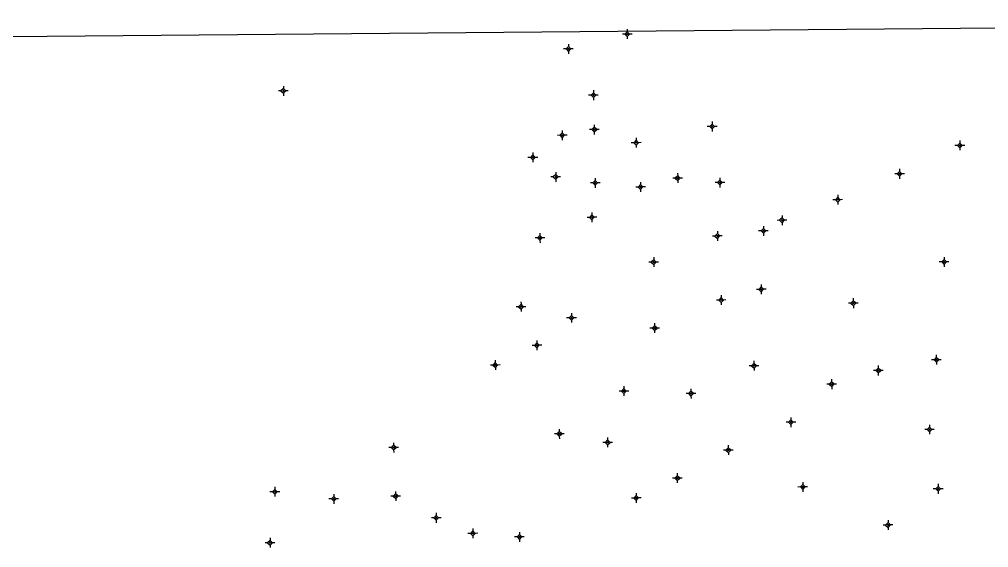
# Model space of a CAD drawing. Extents: x 551060 to 551564, y 1838957 to 1839506.
# Drawn here: x 551310.8 to 551435.6, y 1839431.3 to 1839499.3 of the extents above; entities that cross this region are included whole.
import ezdxf

# ---------------------------------------------------------------- set-up
doc = ezdxf.new("R2010")
doc.units = 0
doc.layers.add('Level 11', color=7, linetype='Continuous')
doc.layers.add('Level 63', color=7, linetype='Continuous')

msp = doc.modelspace()

# ---------------------------------------------------------------- linework, layer by layer
at = {"layer": 'Level 11'}
for p, q in [((551389.08, 1839498.01), (551389.09, 1839497.7)), ((551389.08, 1839498.01), (551389.09, 1839497.7)), ((551388.78, 1839497.39), (551388.47, 1839497.38)), ((551388.78, 1839497.39), (551388.47, 1839497.38)), ((551389.09, 1839497.7), (551388.78, 1839497.39)), ((551389.09, 1839497.7), (551388.78, 1839497.39)), ((551388.78, 1839497.39), (551389.09, 1839497.08)), ((551388.78, 1839497.39), (551389.09, 1839497.08)), ((551389.4, 1839497.39), (551389.09, 1839497.7)), ((551389.4, 1839497.39), (551389.09, 1839497.7)), ((551389.09, 1839497.08), (551389.4, 1839497.39)), ((551389.09, 1839497.08), (551389.4, 1839497.39)), ((551389.09, 1839497.08), (551389.09, 1839496.77)), ((551389.09, 1839497.08), (551389.09, 1839496.77)), ((551389.71, 1839497.39), (551389.4, 1839497.39)), ((551389.71, 1839497.39), (551389.4, 1839497.39)), ((551381.21, 1839495.47), (551380.89, 1839495.47)), ((551381.21, 1839495.47), (551380.89, 1839495.47)), ((551381.51, 1839495.78), (551381.21, 1839495.47)), ((551381.51, 1839495.78), (551381.21, 1839495.47)), ((551381.21, 1839495.47), (551381.52, 1839495.16)), ((551381.21, 1839495.47), (551381.52, 1839495.16)), ((551381.51, 1839496.1), (551381.51, 1839495.78)), ((551381.51, 1839496.1), (551381.51, 1839495.78)), ((551381.83, 1839495.47), (551381.51, 1839495.78)), ((551381.83, 1839495.47), (551381.51, 1839495.78)), ((551381.52, 1839495.16), (551381.83, 1839495.47)), ((551381.52, 1839495.16), (551381.83, 1839495.47)), ((551382.15, 1839495.48), (551381.83, 1839495.47)), ((551382.15, 1839495.48), (551381.83, 1839495.47)), ((551381.52, 1839495.16), (551381.52, 1839494.84)), ((551381.52, 1839495.16), (551381.52, 1839494.84)), ((551344.82, 1839490.7), (551344.82, 1839490.39)), ((551344.82, 1839490.7), (551344.82, 1839490.39)), ((551344.51, 1839490.08), (551344.2, 1839490.08)), ((551344.51, 1839490.08), (551344.2, 1839490.08)), ((551344.82, 1839490.39), (551344.51, 1839490.08)), ((551344.82, 1839490.39), (551344.51, 1839490.08)), ((551344.51, 1839490.08), (551344.83, 1839489.77)), ((551344.51, 1839490.08), (551344.83, 1839489.77)), ((551345.13, 1839490.09), (551344.82, 1839490.39)), ((551345.13, 1839490.09), (551344.82, 1839490.39)), ((551344.83, 1839489.77), (551345.13, 1839490.09)), ((551344.83, 1839489.77), (551345.13, 1839490.09)), ((551344.83, 1839489.77), (551344.83, 1839489.46)), ((551344.83, 1839489.77), (551344.83, 1839489.46)), ((551345.44, 1839490.09), (551345.13, 1839490.09)), ((551345.44, 1839490.09), (551345.13, 1839490.09)), ((551384.43, 1839489.52), (551384.12, 1839489.52)), ((551384.43, 1839489.52), (551384.12, 1839489.52)), ((551384.74, 1839489.83), (551384.43, 1839489.52)), ((551384.74, 1839489.83), (551384.43, 1839489.52)), ((551384.43, 1839489.52), (551384.74, 1839489.21)), ((551384.43, 1839489.52), (551384.74, 1839489.21)), ((551384.73, 1839490.15), (551384.74, 1839489.83)), ((551384.73, 1839490.15), (551384.74, 1839489.83)), ((551385.05, 1839489.52), (551384.74, 1839489.83)), ((551385.05, 1839489.52), (551384.74, 1839489.83)), ((551384.74, 1839489.21), (551385.05, 1839489.52)), ((551384.74, 1839489.21), (551385.05, 1839489.52)), ((551385.36, 1839489.53), (551385.05, 1839489.52)), ((551385.36, 1839489.53), (551385.05, 1839489.52)), ((551384.74, 1839489.21), (551384.74, 1839488.89)), ((551384.74, 1839489.21), (551384.74, 1839488.89)), ((551384.84, 1839485.73), (551384.84, 1839485.41)), ((551384.84, 1839485.73), (551384.84, 1839485.41)), ((551399.71, 1839485.49), (551399.39, 1839485.49)), ((551399.71, 1839485.49), (551399.39, 1839485.49)), ((551400.02, 1839485.81), (551399.71, 1839485.49)), ((551400.02, 1839485.81), (551399.71, 1839485.49)), ((551399.71, 1839485.49), (551400.02, 1839485.19)), ((551399.71, 1839485.49), (551400.02, 1839485.19)), ((551400.01, 1839486.13), (551400.02, 1839485.81)), ((551400.01, 1839486.13), (551400.02, 1839485.81)), ((551400.33, 1839485.5), (551400.02, 1839485.81)), ((551400.33, 1839485.5), (551400.02, 1839485.81)), ((551400.02, 1839485.19), (551400.33, 1839485.5)), ((551400.02, 1839485.19), (551400.33, 1839485.5)), ((551400.65, 1839485.5), (551400.33, 1839485.5)), ((551400.65, 1839485.5), (551400.33, 1839485.5)), ((551380.41, 1839484.36), (551380.1, 1839484.35)), ((551380.41, 1839484.36), (551380.1, 1839484.35)), ((551380.72, 1839484.67), (551380.41, 1839484.36)), ((551380.72, 1839484.67), (551380.41, 1839484.36)), ((551380.41, 1839484.36), (551380.73, 1839484.05)), ((551380.41, 1839484.36), (551380.73, 1839484.05)), ((551380.72, 1839484.98), (551380.72, 1839484.67)), ((551380.72, 1839484.98), (551380.72, 1839484.67)), ((551381.03, 1839484.36), (551380.72, 1839484.67)), ((551381.03, 1839484.36), (551380.72, 1839484.67)), ((551380.73, 1839484.05), (551381.03, 1839484.36)), ((551380.73, 1839484.05), (551381.03, 1839484.36)), ((551381.34, 1839484.36), (551381.03, 1839484.36)), ((551381.34, 1839484.36), (551381.03, 1839484.36)), ((551384.54, 1839485.1), (551384.22, 1839485.1)), ((551384.54, 1839485.1), (551384.22, 1839485.1)), ((551384.84, 1839485.41), (551384.54, 1839485.1)), ((551384.84, 1839485.41), (551384.54, 1839485.1)), ((551384.54, 1839485.1), (551384.85, 1839484.79)), ((551384.54, 1839485.1), (551384.85, 1839484.79)), ((551385.16, 1839485.11), (551384.84, 1839485.41)), ((551385.16, 1839485.11), (551384.84, 1839485.41)), ((551384.85, 1839484.79), (551385.16, 1839485.11)), ((551384.85, 1839484.79), (551385.16, 1839485.11)), ((551384.85, 1839484.79), (551384.85, 1839484.47)), ((551384.85, 1839484.79), (551384.85, 1839484.47)), ((551385.48, 1839485.11), (551385.16, 1839485.11)), ((551385.48, 1839485.11), (551385.16, 1839485.11)), ((551400.02, 1839485.19), (551400.02, 1839484.87)), ((551400.02, 1839485.19), (551400.02, 1839484.87)), ((551380.73, 1839484.05), (551380.73, 1839483.74)), ((551380.73, 1839484.05), (551380.73, 1839483.74)), ((551389.93, 1839483.41), (551389.61, 1839483.41)), ((551389.93, 1839483.41), (551389.61, 1839483.41)), ((551390.24, 1839483.72), (551389.93, 1839483.41)), ((551390.24, 1839483.72), (551389.93, 1839483.41)), ((551389.93, 1839483.41), (551390.24, 1839483.1)), ((551389.93, 1839483.41), (551390.24, 1839483.1)), ((551390.23, 1839484.04), (551390.24, 1839483.72)), ((551390.23, 1839484.04), (551390.24, 1839483.72)), ((551390.55, 1839483.41), (551390.24, 1839483.72)), ((551390.55, 1839483.41), (551390.24, 1839483.72)), ((551390.24, 1839483.1), (551390.55, 1839483.41)), ((551390.24, 1839483.1), (551390.55, 1839483.41)), ((551390.24, 1839483.1), (551390.25, 1839482.78)), ((551390.24, 1839483.1), (551390.25, 1839482.78)), ((551390.87, 1839483.42), (551390.55, 1839483.41)), ((551390.87, 1839483.42), (551390.55, 1839483.41)), ((551431.6, 1839483.05), (551431.28, 1839483.05)), ((551431.6, 1839483.05), (551431.28, 1839483.05)), ((551431.91, 1839483.37), (551431.6, 1839483.05)), ((551431.91, 1839483.37), (551431.6, 1839483.05)), ((551431.6, 1839483.05), (551431.92, 1839482.75)), ((551431.6, 1839483.05), (551431.92, 1839482.75)), ((551431.91, 1839483.69), (551431.91, 1839483.37)), ((551431.91, 1839483.69), (551431.91, 1839483.37)), ((551432.22, 1839483.06), (551431.91, 1839483.37)), ((551432.22, 1839483.06), (551431.91, 1839483.37)), ((551431.92, 1839482.75), (551432.22, 1839483.06)), ((551431.92, 1839482.75), (551432.22, 1839483.06)), ((551432.54, 1839483.06), (551432.22, 1839483.06)), ((551432.54, 1839483.06), (551432.22, 1839483.06)), ((551376.94, 1839481.83), (551376.63, 1839481.51)), ((551376.94, 1839481.83), (551376.63, 1839481.51)), ((551376.93, 1839482.15), (551376.94, 1839481.83)), ((551376.93, 1839482.15), (551376.94, 1839481.83)), ((551377.25, 1839481.52), (551376.94, 1839481.83)), ((551377.25, 1839481.52), (551376.94, 1839481.83)), ((551431.92, 1839482.75), (551431.92, 1839482.43)), ((551431.92, 1839482.75), (551431.92, 1839482.43)), ((551376.63, 1839481.51), (551376.31, 1839481.51)), ((551376.63, 1839481.51), (551376.31, 1839481.51)), ((551376.63, 1839481.51), (551376.94, 1839481.21)), ((551376.63, 1839481.51), (551376.94, 1839481.21)), ((551376.94, 1839481.21), (551377.25, 1839481.52)), ((551376.94, 1839481.21), (551377.25, 1839481.52)), ((551376.94, 1839481.21), (551376.95, 1839480.89)), ((551376.94, 1839481.21), (551376.95, 1839480.89)), ((551377.57, 1839481.52), (551377.25, 1839481.52)), ((551377.57, 1839481.52), (551377.25, 1839481.52)), ((551379.88, 1839479.32), (551379.57, 1839479.01)), ((551379.88, 1839479.32), (551379.57, 1839479.01)), ((551379.88, 1839479.63), (551379.88, 1839479.32)), ((551379.88, 1839479.63), (551379.88, 1839479.32)), ((551380.19, 1839479.01), (551379.88, 1839479.32)), ((551380.19, 1839479.01), (551379.88, 1839479.32)), ((551395.58, 1839479.47), (551395.59, 1839479.16)), ((551395.58, 1839479.47), (551395.59, 1839479.16)), ((551423.84, 1839479.41), (551423.52, 1839479.4)), ((551423.84, 1839479.41), (551423.52, 1839479.4)), ((551424.14, 1839479.72), (551423.84, 1839479.41)), ((551424.14, 1839479.72), (551423.84, 1839479.41)), ((551423.84, 1839479.41), (551424.15, 1839479.1)), ((551423.84, 1839479.41), (551424.15, 1839479.1)), ((551424.14, 1839480.04), (551424.14, 1839479.72)), ((551424.14, 1839480.04), (551424.14, 1839479.72)), ((551424.46, 1839479.41), (551424.14, 1839479.72)), ((551424.46, 1839479.41), (551424.14, 1839479.72)), ((551424.15, 1839479.1), (551424.46, 1839479.41)), ((551424.15, 1839479.1), (551424.46, 1839479.41)), ((551424.78, 1839479.41), (551424.46, 1839479.41)), ((551424.78, 1839479.41), (551424.46, 1839479.41)), ((551379.57, 1839479.01), (551379.25, 1839479.01)), ((551379.57, 1839479.01), (551379.25, 1839479.01)), ((551379.57, 1839479.01), (551379.88, 1839478.7)), ((551379.57, 1839479.01), (551379.88, 1839478.7)), ((551379.88, 1839478.7), (551380.19, 1839479.01)), ((551379.88, 1839478.7), (551380.19, 1839479.01)), ((551379.88, 1839478.7), (551379.89, 1839478.39)), ((551379.88, 1839478.7), (551379.89, 1839478.39)), ((551380.51, 1839479.02), (551380.19, 1839479.01)), ((551380.51, 1839479.02), (551380.19, 1839479.01)), ((551384.66, 1839478.23), (551384.34, 1839478.23)), ((551384.66, 1839478.23), (551384.34, 1839478.23)), ((551384.96, 1839478.55), (551384.66, 1839478.23)), ((551384.96, 1839478.55), (551384.66, 1839478.23)), ((551384.66, 1839478.23), (551384.97, 1839477.93)), ((551384.66, 1839478.23), (551384.97, 1839477.93)), ((551384.96, 1839478.86), (551384.96, 1839478.55)), ((551384.96, 1839478.86), (551384.96, 1839478.55)), ((551385.28, 1839478.24), (551384.96, 1839478.55)), ((551385.28, 1839478.24), (551384.96, 1839478.55)), ((551384.97, 1839477.93), (551385.28, 1839478.24)), ((551384.97, 1839477.93), (551385.28, 1839478.24)), ((551385.6, 1839478.24), (551385.28, 1839478.24)), ((551385.6, 1839478.24), (551385.28, 1839478.24)), ((551390.8, 1839478.02), (551390.49, 1839477.7)), ((551390.8, 1839478.02), (551390.49, 1839477.7)), ((551390.79, 1839478.33), (551390.8, 1839478.02)), ((551390.79, 1839478.33), (551390.8, 1839478.02)), ((551391.11, 1839477.71), (551390.8, 1839478.02)), ((551391.11, 1839477.71), (551390.8, 1839478.02)), ((551395.28, 1839478.85), (551394.97, 1839478.84)), ((551395.28, 1839478.85), (551394.97, 1839478.84)), ((551395.59, 1839479.16), (551395.28, 1839478.85)), ((551395.59, 1839479.16), (551395.28, 1839478.85)), ((551395.28, 1839478.85), (551395.59, 1839478.54)), ((551395.28, 1839478.85), (551395.59, 1839478.54)), ((551395.9, 1839478.85), (551395.59, 1839479.16)), ((551395.9, 1839478.85), (551395.59, 1839479.16)), ((551395.59, 1839478.54), (551395.9, 1839478.85)), ((551395.59, 1839478.54), (551395.9, 1839478.85)), ((551395.59, 1839478.54), (551395.59, 1839478.23)), ((551395.59, 1839478.54), (551395.59, 1839478.23)), ((551396.21, 1839478.85), (551395.9, 1839478.85)), ((551396.21, 1839478.85), (551395.9, 1839478.85)), ((551400.71, 1839478.27), (551400.39, 1839478.27)), ((551400.71, 1839478.27), (551400.39, 1839478.27)), ((551401.02, 1839478.59), (551400.71, 1839478.27)), ((551401.02, 1839478.59), (551400.71, 1839478.27)), ((551400.71, 1839478.27), (551401.02, 1839477.97)), ((551400.71, 1839478.27), (551401.02, 1839477.97)), ((551401.02, 1839478.9), (551401.02, 1839478.59)), ((551401.02, 1839478.9), (551401.02, 1839478.59)), ((551401.33, 1839478.28), (551401.02, 1839478.59)), ((551401.33, 1839478.28), (551401.02, 1839478.59)), ((551401.02, 1839477.97), (551401.33, 1839478.28)), ((551401.02, 1839477.97), (551401.33, 1839478.28)), ((551401.65, 1839478.28), (551401.33, 1839478.28)), ((551401.65, 1839478.28), (551401.33, 1839478.28)), ((551424.15, 1839479.1), (551424.15, 1839478.78)), ((551424.15, 1839479.1), (551424.15, 1839478.78)), ((551384.97, 1839477.93), (551384.97, 1839477.62)), ((551384.97, 1839477.93), (551384.97, 1839477.62)), ((551390.49, 1839477.7), (551390.18, 1839477.7)), ((551390.49, 1839477.7), (551390.18, 1839477.7)), ((551390.49, 1839477.7), (551390.8, 1839477.4)), ((551390.49, 1839477.7), (551390.8, 1839477.4)), ((551390.8, 1839477.4), (551391.11, 1839477.71)), ((551390.8, 1839477.4), (551391.11, 1839477.71)), ((551390.8, 1839477.4), (551390.81, 1839477.09)), ((551390.8, 1839477.4), (551390.81, 1839477.09)), ((551391.42, 1839477.71), (551391.11, 1839477.71)), ((551391.42, 1839477.71), (551391.11, 1839477.71)), ((551401.02, 1839477.97), (551401.03, 1839477.66)), ((551401.02, 1839477.97), (551401.03, 1839477.66)), ((551415.88, 1839476.07), (551415.57, 1839476.06)), ((551415.88, 1839476.07), (551415.57, 1839476.06)), ((551416.19, 1839476.38), (551415.88, 1839476.07)), ((551416.19, 1839476.38), (551415.88, 1839476.07)), ((551415.88, 1839476.07), (551416.19, 1839475.76)), ((551415.88, 1839476.07), (551416.19, 1839475.76)), ((551416.18, 1839476.69), (551416.19, 1839476.38)), ((551416.18, 1839476.69), (551416.19, 1839476.38)), ((551416.5, 1839476.07), (551416.19, 1839476.38)), ((551416.5, 1839476.07), (551416.19, 1839476.38)), ((551416.19, 1839475.76), (551416.5, 1839476.07)), ((551416.19, 1839475.76), (551416.5, 1839476.07)), ((551416.19, 1839475.76), (551416.19, 1839475.45)), ((551416.19, 1839475.76), (551416.19, 1839475.45)), ((551416.81, 1839476.08), (551416.5, 1839476.07)), ((551416.81, 1839476.08), (551416.5, 1839476.07)), ((551384.53, 1839474.43), (551384.53, 1839474.11)), ((551384.53, 1839474.43), (551384.53, 1839474.11)), ((551384.23, 1839473.8), (551383.92, 1839473.8)), ((551384.23, 1839473.8), (551383.92, 1839473.8)), ((551384.53, 1839474.11), (551384.23, 1839473.8)), ((551384.53, 1839474.11), (551384.23, 1839473.8)), ((551384.23, 1839473.8), (551384.54, 1839473.49)), ((551384.23, 1839473.8), (551384.54, 1839473.49)), ((551384.85, 1839473.81), (551384.53, 1839474.11)), ((551384.85, 1839473.81), (551384.53, 1839474.11)), ((551384.54, 1839473.49), (551384.85, 1839473.81)), ((551384.54, 1839473.49), (551384.85, 1839473.81)), ((551384.54, 1839473.49), (551384.54, 1839473.17)), ((551384.54, 1839473.49), (551384.54, 1839473.17)), ((551385.16, 1839473.81), (551384.85, 1839473.81)), ((551385.16, 1839473.81), (551384.85, 1839473.81)), ((551408.71, 1839473.42), (551408.39, 1839473.41)), ((551408.71, 1839473.42), (551408.39, 1839473.41)), ((551409.02, 1839473.73), (551408.71, 1839473.42)), ((551409.02, 1839473.73), (551408.71, 1839473.42)), ((551408.71, 1839473.42), (551409.03, 1839473.11)), ((551408.71, 1839473.42), (551409.03, 1839473.11)), ((551409.02, 1839474.05), (551409.02, 1839473.73)), ((551409.02, 1839474.05), (551409.02, 1839473.73)), ((551409.33, 1839473.42), (551409.02, 1839473.73)), ((551409.33, 1839473.42), (551409.02, 1839473.73)), ((551409.03, 1839473.11), (551409.33, 1839473.42)), ((551409.03, 1839473.11), (551409.33, 1839473.42)), ((551409.03, 1839473.11), (551409.03, 1839472.79)), ((551409.03, 1839473.11), (551409.03, 1839472.79)), ((551409.65, 1839473.42), (551409.33, 1839473.42)), ((551409.65, 1839473.42), (551409.33, 1839473.42)), ((551377.84, 1839471.78), (551377.85, 1839471.47)), ((551377.84, 1839471.78), (551377.85, 1839471.47)), ((551400.69, 1839472.04), (551400.69, 1839471.72)), ((551400.69, 1839472.04), (551400.69, 1839471.72)), ((551406.31, 1839472.05), (551405.99, 1839472.05)), ((551406.31, 1839472.05), (551405.99, 1839472.05)), ((551406.61, 1839472.37), (551406.31, 1839472.05)), ((551406.61, 1839472.37), (551406.31, 1839472.05)), ((551406.31, 1839472.05), (551406.62, 1839471.75)), ((551406.31, 1839472.05), (551406.62, 1839471.75)), ((551406.61, 1839472.69), (551406.61, 1839472.37)), ((551406.61, 1839472.69), (551406.61, 1839472.37)), ((551406.93, 1839472.06), (551406.61, 1839472.37)), ((551406.93, 1839472.06), (551406.61, 1839472.37)), ((551406.62, 1839471.75), (551406.93, 1839472.06)), ((551406.62, 1839471.75), (551406.93, 1839472.06)), ((551406.62, 1839471.75), (551406.62, 1839471.43)), ((551406.62, 1839471.75), (551406.62, 1839471.43)), ((551407.25, 1839472.06), (551406.93, 1839472.06)), ((551407.25, 1839472.06), (551406.93, 1839472.06)), ((551377.54, 1839471.15), (551377.22, 1839471.15)), ((551377.54, 1839471.15), (551377.22, 1839471.15)), ((551377.85, 1839471.47), (551377.54, 1839471.15)), ((551377.85, 1839471.47), (551377.54, 1839471.15)), ((551377.54, 1839471.15), (551377.85, 1839470.85)), ((551377.54, 1839471.15), (551377.85, 1839470.85)), ((551378.16, 1839471.16), (551377.85, 1839471.47)), ((551378.16, 1839471.16), (551377.85, 1839471.47)), ((551377.85, 1839470.85), (551378.16, 1839471.16)), ((551377.85, 1839470.85), (551378.16, 1839471.16)), ((551377.85, 1839470.85), (551377.86, 1839470.54)), ((551377.85, 1839470.85), (551377.86, 1839470.54)), ((551378.48, 1839471.16), (551378.16, 1839471.16)), ((551378.48, 1839471.16), (551378.16, 1839471.16)), ((551400.38, 1839471.4), (551400.07, 1839471.4)), ((551400.38, 1839471.4), (551400.07, 1839471.4)), ((551400.69, 1839471.72), (551400.38, 1839471.4)), ((551400.69, 1839471.72), (551400.38, 1839471.4)), ((551400.38, 1839471.4), (551400.7, 1839471.1)), ((551400.38, 1839471.4), (551400.7, 1839471.1)), ((551401, 1839471.41), (551400.69, 1839471.72)), ((551401, 1839471.41), (551400.69, 1839471.72)), ((551400.7, 1839471.1), (551401, 1839471.41)), ((551400.7, 1839471.1), (551401, 1839471.41)), ((551400.7, 1839471.1), (551400.7, 1839470.78)), ((551400.7, 1839471.1), (551400.7, 1839470.78)), ((551401.31, 1839471.41), (551401, 1839471.41)), ((551401.31, 1839471.41), (551401, 1839471.41)), ((551392.19, 1839468.04), (551391.88, 1839468.04)), ((551392.19, 1839468.04), (551391.88, 1839468.04)), ((551392.5, 1839468.35), (551392.19, 1839468.04)), ((551392.5, 1839468.35), (551392.19, 1839468.04)), ((551392.19, 1839468.04), (551392.51, 1839467.74)), ((551392.19, 1839468.04), (551392.51, 1839467.74)), ((551392.5, 1839468.66), (551392.5, 1839468.35)), ((551392.5, 1839468.66), (551392.5, 1839468.35)), ((551392.81, 1839468.05), (551392.5, 1839468.35)), ((551392.81, 1839468.05), (551392.5, 1839468.35)), ((551392.51, 1839467.74), (551392.81, 1839468.05)), ((551392.51, 1839467.74), (551392.81, 1839468.05)), ((551393.12, 1839468.05), (551392.81, 1839468.05)), ((551393.12, 1839468.05), (551392.81, 1839468.05)), ((551429.57, 1839468.06), (551429.25, 1839468.06)), ((551429.57, 1839468.06), (551429.25, 1839468.06)), ((551429.88, 1839468.37), (551429.57, 1839468.06)), ((551429.88, 1839468.37), (551429.57, 1839468.06)), ((551429.57, 1839468.06), (551429.89, 1839467.75)), ((551429.57, 1839468.06), (551429.89, 1839467.75)), ((551429.88, 1839468.69), (551429.88, 1839468.37)), ((551429.88, 1839468.69), (551429.88, 1839468.37)), ((551430.19, 1839468.06), (551429.88, 1839468.37)), ((551430.19, 1839468.06), (551429.88, 1839468.37)), ((551429.89, 1839467.75), (551430.19, 1839468.06)), ((551429.89, 1839467.75), (551430.19, 1839468.06)), ((551430.51, 1839468.07), (551430.19, 1839468.06)), ((551430.51, 1839468.07), (551430.19, 1839468.06)), ((551392.51, 1839467.74), (551392.51, 1839467.43)), ((551392.51, 1839467.74), (551392.51, 1839467.43)), ((551429.89, 1839467.75), (551429.89, 1839467.43)), ((551429.89, 1839467.75), (551429.89, 1839467.43)), ((551406.03, 1839464.53), (551405.71, 1839464.53)), ((551406.03, 1839464.53), (551405.71, 1839464.53)), ((551406.34, 1839464.85), (551406.03, 1839464.53)), ((551406.34, 1839464.85), (551406.03, 1839464.53)), ((551406.03, 1839464.53), (551406.34, 1839464.23)), ((551406.03, 1839464.53), (551406.34, 1839464.23)), ((551406.34, 1839465.17), (551406.34, 1839464.85)), ((551406.34, 1839465.17), (551406.34, 1839464.85)), ((551406.65, 1839464.54), (551406.34, 1839464.85)), ((551406.65, 1839464.54), (551406.34, 1839464.85)), ((551406.34, 1839464.23), (551406.65, 1839464.54)), ((551406.34, 1839464.23), (551406.65, 1839464.54)), ((551406.97, 1839464.54), (551406.65, 1839464.54)), ((551406.97, 1839464.54), (551406.65, 1839464.54)), ((551400.87, 1839463.16), (551400.56, 1839463.16)), ((551400.87, 1839463.16), (551400.56, 1839463.16)), ((551401.18, 1839463.47), (551400.87, 1839463.16)), ((551401.18, 1839463.47), (551400.87, 1839463.16)), ((551400.87, 1839463.16), (551401.19, 1839462.85)), ((551400.87, 1839463.16), (551401.19, 1839462.85)), ((551401.18, 1839463.78), (551401.18, 1839463.47)), ((551401.18, 1839463.78), (551401.18, 1839463.47)), ((551401.49, 1839463.16), (551401.18, 1839463.47)), ((551401.49, 1839463.16), (551401.18, 1839463.47)), ((551401.19, 1839462.85), (551401.49, 1839463.16)), ((551401.19, 1839462.85), (551401.49, 1839463.16)), ((551401.8, 1839463.17), (551401.49, 1839463.16)), ((551401.8, 1839463.17), (551401.49, 1839463.16)), ((551406.34, 1839464.23), (551406.35, 1839463.91)), ((551406.34, 1839464.23), (551406.35, 1839463.91)), ((551418.19, 1839463.07), (551417.88, 1839462.76)), ((551418.19, 1839463.07), (551417.88, 1839462.76)), ((551418.19, 1839463.39), (551418.19, 1839463.07)), ((551418.19, 1839463.39), (551418.19, 1839463.07)), ((551418.5, 1839462.76), (551418.19, 1839463.07)), ((551418.5, 1839462.76), (551418.19, 1839463.07)), ((551375.11, 1839462.29), (551374.8, 1839462.29)), ((551375.11, 1839462.29), (551374.8, 1839462.29)), ((551375.42, 1839462.61), (551375.11, 1839462.29)), ((551375.42, 1839462.61), (551375.11, 1839462.29)), ((551375.11, 1839462.29), (551375.42, 1839461.99)), ((551375.11, 1839462.29), (551375.42, 1839461.99)), ((551375.41, 1839462.92), (551375.42, 1839462.61)), ((551375.41, 1839462.92), (551375.42, 1839462.61)), ((551375.73, 1839462.3), (551375.42, 1839462.61)), ((551375.73, 1839462.3), (551375.42, 1839462.61)), ((551375.42, 1839461.99), (551375.73, 1839462.3)), ((551375.42, 1839461.99), (551375.73, 1839462.3)), ((551375.42, 1839461.99), (551375.42, 1839461.68)), ((551375.42, 1839461.99), (551375.42, 1839461.68)), ((551376.04, 1839462.3), (551375.73, 1839462.3)), ((551376.04, 1839462.3), (551375.73, 1839462.3)), ((551401.19, 1839462.85), (551401.19, 1839462.54)), ((551401.19, 1839462.85), (551401.19, 1839462.54)), ((551417.88, 1839462.76), (551417.56, 1839462.76)), ((551417.88, 1839462.76), (551417.56, 1839462.76)), ((551417.88, 1839462.76), (551418.2, 1839462.45)), ((551417.88, 1839462.76), (551418.2, 1839462.45)), ((551418.2, 1839462.45), (551418.5, 1839462.76)), ((551418.2, 1839462.45), (551418.5, 1839462.76)), ((551418.2, 1839462.45), (551418.2, 1839462.13)), ((551418.2, 1839462.45), (551418.2, 1839462.13)), ((551418.82, 1839462.77), (551418.5, 1839462.76)), ((551418.82, 1839462.77), (551418.5, 1839462.76)), ((551381.61, 1839460.87), (551381.29, 1839460.87)), ((551381.61, 1839460.87), (551381.29, 1839460.87)), ((551381.92, 1839461.18), (551381.61, 1839460.87)), ((551381.92, 1839461.18), (551381.61, 1839460.87)), ((551381.61, 1839460.87), (551381.92, 1839460.56)), ((551381.61, 1839460.87), (551381.92, 1839460.56)), ((551381.91, 1839461.49), (551381.92, 1839461.18)), ((551381.91, 1839461.49), (551381.92, 1839461.18)), ((551382.23, 1839460.88), (551381.92, 1839461.18)), ((551382.23, 1839460.88), (551381.92, 1839461.18)), ((551381.92, 1839460.56), (551382.23, 1839460.88)), ((551381.92, 1839460.56), (551382.23, 1839460.88)), ((551381.92, 1839460.56), (551381.92, 1839460.25)), ((551381.92, 1839460.56), (551381.92, 1839460.25)), ((551382.55, 1839460.88), (551382.23, 1839460.88)), ((551382.55, 1839460.88), (551382.23, 1839460.88)), ((551392.31, 1839459.55), (551392, 1839459.54)), ((551392.31, 1839459.55), (551392, 1839459.54)), ((551392.62, 1839459.86), (551392.31, 1839459.55)), ((551392.62, 1839459.86), (551392.31, 1839459.55)), ((551392.31, 1839459.55), (551392.62, 1839459.24)), ((551392.31, 1839459.55), (551392.62, 1839459.24)), ((551392.61, 1839460.17), (551392.62, 1839459.86)), ((551392.61, 1839460.17), (551392.62, 1839459.86)), ((551392.93, 1839459.55), (551392.62, 1839459.86)), ((551392.93, 1839459.55), (551392.62, 1839459.86)), ((551392.62, 1839459.24), (551392.93, 1839459.55)), ((551392.62, 1839459.24), (551392.93, 1839459.55)), ((551393.24, 1839459.55), (551392.93, 1839459.55)), ((551393.24, 1839459.55), (551392.93, 1839459.55)), ((551392.62, 1839459.24), (551392.62, 1839458.93)), ((551392.62, 1839459.24), (551392.62, 1839458.93)), ((551377.15, 1839457.33), (551376.84, 1839457.33)), ((551377.15, 1839457.33), (551376.84, 1839457.33)), ((551377.46, 1839457.65), (551377.15, 1839457.33)), ((551377.46, 1839457.65), (551377.15, 1839457.33)), ((551377.15, 1839457.33), (551377.46, 1839457.03)), ((551377.15, 1839457.33), (551377.46, 1839457.03)), ((551377.46, 1839457.96), (551377.46, 1839457.65)), ((551377.46, 1839457.96), (551377.46, 1839457.65)), ((551377.77, 1839457.34), (551377.46, 1839457.65)), ((551377.77, 1839457.34), (551377.46, 1839457.65)), ((551377.46, 1839457.03), (551377.77, 1839457.34)), ((551377.46, 1839457.03), (551377.77, 1839457.34)), ((551377.46, 1839457.03), (551377.47, 1839456.72)), ((551377.46, 1839457.03), (551377.47, 1839456.72)), ((551378.08, 1839457.34), (551377.77, 1839457.34)), ((551378.08, 1839457.34), (551377.77, 1839457.34)), ((551428.88, 1839455.78), (551428.58, 1839455.46)), ((551428.88, 1839455.78), (551428.58, 1839455.46)), ((551428.88, 1839456.09), (551428.88, 1839455.78)), ((551428.88, 1839456.09), (551428.88, 1839455.78)), ((551429.19, 1839455.47), (551428.88, 1839455.78)), ((551429.19, 1839455.47), (551428.88, 1839455.78)), ((551371.79, 1839454.8), (551371.48, 1839454.79)), ((551371.79, 1839454.8), (551371.48, 1839454.79)), ((551372.1, 1839455.11), (551371.79, 1839454.8)), ((551372.1, 1839455.11), (551371.79, 1839454.8)), ((551371.79, 1839454.8), (551372.11, 1839454.49)), ((551371.79, 1839454.8), (551372.11, 1839454.49)), ((551372.1, 1839455.43), (551372.1, 1839455.11)), ((551372.1, 1839455.43), (551372.1, 1839455.11)), ((551372.41, 1839454.8), (551372.1, 1839455.11)), ((551372.41, 1839454.8), (551372.1, 1839455.11)), ((551372.11, 1839454.49), (551372.41, 1839454.8)), ((551372.11, 1839454.49), (551372.41, 1839454.8)), ((551372.11, 1839454.49), (551372.11, 1839454.17)), ((551372.11, 1839454.49), (551372.11, 1839454.17)), ((551372.72, 1839454.81), (551372.41, 1839454.8)), ((551372.72, 1839454.81), (551372.41, 1839454.8)), ((551405.1, 1839454.7), (551404.78, 1839454.7)), ((551405.1, 1839454.7), (551404.78, 1839454.7)), ((551405.4, 1839455.01), (551405.1, 1839454.7)), ((551405.4, 1839455.01), (551405.1, 1839454.7)), ((551405.1, 1839454.7), (551405.41, 1839454.39)), ((551405.1, 1839454.7), (551405.41, 1839454.39)), ((551405.4, 1839455.32), (551405.4, 1839455.01)), ((551405.4, 1839455.32), (551405.4, 1839455.01)), ((551405.72, 1839454.7), (551405.4, 1839455.01)), ((551405.72, 1839454.7), (551405.4, 1839455.01)), ((551405.41, 1839454.39), (551405.72, 1839454.7)), ((551405.41, 1839454.39), (551405.72, 1839454.7)), ((551405.41, 1839454.39), (551405.41, 1839454.08)), ((551405.41, 1839454.39), (551405.41, 1839454.08)), ((551406.04, 1839454.71), (551405.72, 1839454.7)), ((551406.04, 1839454.71), (551405.72, 1839454.7)), ((551421.41, 1839454.4), (551421.1, 1839454.09)), ((551421.41, 1839454.4), (551421.1, 1839454.09)), ((551421.4, 1839454.72), (551421.41, 1839454.4)), ((551421.4, 1839454.72), (551421.41, 1839454.4)), ((551421.72, 1839454.09), (551421.41, 1839454.4)), ((551421.72, 1839454.09), (551421.41, 1839454.4)), ((551428.58, 1839455.46), (551428.27, 1839455.46)), ((551428.58, 1839455.46), (551428.27, 1839455.46)), ((551428.58, 1839455.46), (551428.89, 1839455.16)), ((551428.58, 1839455.46), (551428.89, 1839455.16)), ((551428.89, 1839455.16), (551429.19, 1839455.47)), ((551428.89, 1839455.16), (551429.19, 1839455.47)), ((551428.89, 1839455.16), (551428.89, 1839454.85)), ((551428.89, 1839455.16), (551428.89, 1839454.85)), ((551429.5, 1839455.47), (551429.19, 1839455.47)), ((551429.5, 1839455.47), (551429.19, 1839455.47)), ((551421.1, 1839454.09), (551420.78, 1839454.09)), ((551421.1, 1839454.09), (551420.78, 1839454.09)), ((551421.1, 1839454.09), (551421.41, 1839453.78)), ((551421.1, 1839454.09), (551421.41, 1839453.78)), ((551421.41, 1839453.78), (551421.72, 1839454.09)), ((551421.41, 1839453.78), (551421.72, 1839454.09)), ((551421.41, 1839453.78), (551421.41, 1839453.46)), ((551421.41, 1839453.78), (551421.41, 1839453.46)), ((551422.04, 1839454.1), (551421.72, 1839454.09)), ((551422.04, 1839454.1), (551421.72, 1839454.09)), ((551388.65, 1839452.08), (551388.66, 1839451.76)), ((551388.65, 1839452.08), (551388.66, 1839451.76)), ((551415.1, 1839452.34), (551414.78, 1839452.33)), ((551415.1, 1839452.34), (551414.78, 1839452.33)), ((551415.4, 1839452.65), (551415.1, 1839452.34)), ((551415.4, 1839452.65), (551415.1, 1839452.34)), ((551415.1, 1839452.34), (551415.41, 1839452.03)), ((551415.1, 1839452.34), (551415.41, 1839452.03)), ((551415.4, 1839452.97), (551415.4, 1839452.65)), ((551415.4, 1839452.97), (551415.4, 1839452.65)), ((551415.72, 1839452.34), (551415.4, 1839452.65)), ((551415.72, 1839452.34), (551415.4, 1839452.65)), ((551415.41, 1839452.03), (551415.72, 1839452.34)), ((551415.41, 1839452.03), (551415.72, 1839452.34)), ((551415.41, 1839452.03), (551415.41, 1839451.71)), ((551415.41, 1839452.03), (551415.41, 1839451.71)), ((551416.04, 1839452.34), (551415.72, 1839452.34)), ((551416.04, 1839452.34), (551415.72, 1839452.34)), ((551388.35, 1839451.44), (551388.03, 1839451.44)), ((551388.35, 1839451.44), (551388.03, 1839451.44)), ((551388.66, 1839451.76), (551388.35, 1839451.44)), ((551388.66, 1839451.76), (551388.35, 1839451.44)), ((551388.35, 1839451.44), (551388.66, 1839451.14)), ((551388.35, 1839451.44), (551388.66, 1839451.14)), ((551388.97, 1839451.45), (551388.66, 1839451.76)), ((551388.97, 1839451.45), (551388.66, 1839451.76)), ((551388.66, 1839451.14), (551388.97, 1839451.45)), ((551388.66, 1839451.14), (551388.97, 1839451.45)), ((551388.66, 1839451.14), (551388.67, 1839450.82)), ((551388.66, 1839451.14), (551388.67, 1839450.82)), ((551389.29, 1839451.45), (551388.97, 1839451.45)), ((551389.29, 1839451.45), (551388.97, 1839451.45)), ((551396.98, 1839451.12), (551396.67, 1839451.12)), ((551396.98, 1839451.12), (551396.67, 1839451.12)), ((551397.29, 1839451.43), (551396.98, 1839451.12)), ((551397.29, 1839451.43), (551396.98, 1839451.12)), ((551396.98, 1839451.12), (551397.29, 1839450.81)), ((551396.98, 1839451.12), (551397.29, 1839450.81)), ((551397.29, 1839451.75), (551397.29, 1839451.43)), ((551397.29, 1839451.75), (551397.29, 1839451.43)), ((551397.6, 1839451.12), (551397.29, 1839451.43)), ((551397.6, 1839451.12), (551397.29, 1839451.43)), ((551397.29, 1839450.81), (551397.6, 1839451.12)), ((551397.29, 1839450.81), (551397.6, 1839451.12)), ((551397.29, 1839450.81), (551397.3, 1839450.49)), ((551397.29, 1839450.81), (551397.3, 1839450.49)), ((551397.91, 1839451.13), (551397.6, 1839451.12)), ((551397.91, 1839451.13), (551397.6, 1839451.12)), ((551410.15, 1839448.06), (551410.16, 1839447.75)), ((551410.15, 1839448.06), (551410.16, 1839447.75)), ((551409.85, 1839447.44), (551409.54, 1839447.44)), ((551409.85, 1839447.44), (551409.54, 1839447.44)), ((551410.16, 1839447.75), (551409.85, 1839447.44)), ((551410.16, 1839447.75), (551409.85, 1839447.44)), ((551409.85, 1839447.44), (551410.16, 1839447.13)), ((551409.85, 1839447.44), (551410.16, 1839447.13)), ((551410.47, 1839447.45), (551410.16, 1839447.75)), ((551410.47, 1839447.45), (551410.16, 1839447.75)), ((551410.16, 1839447.13), (551410.47, 1839447.45)), ((551410.16, 1839447.13), (551410.47, 1839447.45)), ((551410.16, 1839447.13), (551410.17, 1839446.82)), ((551410.16, 1839447.13), (551410.17, 1839446.82)), ((551410.78, 1839447.45), (551410.47, 1839447.45)), ((551410.78, 1839447.45), (551410.47, 1839447.45)), ((551428, 1839446.81), (551427.69, 1839446.5)), ((551428, 1839446.81), (551427.69, 1839446.5)), ((551428, 1839447.12), (551428, 1839446.81)), ((551428, 1839447.12), (551428, 1839446.81)), ((551428.31, 1839446.5), (551428, 1839446.81)), ((551428.31, 1839446.5), (551428, 1839446.81)), ((551380.03, 1839445.94), (551379.72, 1839445.94)), ((551380.03, 1839445.94), (551379.72, 1839445.94)), ((551380.34, 1839446.25), (551380.03, 1839445.94)), ((551380.34, 1839446.25), (551380.03, 1839445.94)), ((551380.03, 1839445.94), (551380.34, 1839445.63)), ((551380.03, 1839445.94), (551380.34, 1839445.63)), ((551380.33, 1839446.56), (551380.34, 1839446.25)), ((551380.33, 1839446.56), (551380.34, 1839446.25)), ((551380.65, 1839445.95), (551380.34, 1839446.25)), ((551380.65, 1839445.95), (551380.34, 1839446.25)), ((551380.34, 1839445.63), (551380.65, 1839445.95)), ((551380.34, 1839445.63), (551380.65, 1839445.95)), ((551380.34, 1839445.63), (551380.35, 1839445.32)), ((551380.34, 1839445.63), (551380.35, 1839445.32)), ((551380.96, 1839445.95), (551380.65, 1839445.95)), ((551380.96, 1839445.95), (551380.65, 1839445.95)), ((551427.69, 1839446.5), (551427.38, 1839446.5)), ((551427.69, 1839446.5), (551427.38, 1839446.5)), ((551427.69, 1839446.5), (551428.01, 1839446.19)), ((551427.69, 1839446.5), (551428.01, 1839446.19)), ((551428.01, 1839446.19), (551428.31, 1839446.5)), ((551428.01, 1839446.19), (551428.31, 1839446.5)), ((551428.01, 1839446.19), (551428.01, 1839445.88)), ((551428.01, 1839446.19), (551428.01, 1839445.88)), ((551428.62, 1839446.51), (551428.31, 1839446.5)), ((551428.62, 1839446.51), (551428.31, 1839446.5)), ((551359.02, 1839444.49), (551358.71, 1839444.18)), ((551359.02, 1839444.49), (551358.71, 1839444.18)), ((551359.02, 1839444.8), (551359.02, 1839444.49)), ((551359.02, 1839444.8), (551359.02, 1839444.49)), ((551359.33, 1839444.18), (551359.02, 1839444.49)), ((551359.33, 1839444.18), (551359.02, 1839444.49)), ((551386.26, 1839444.84), (551385.95, 1839444.83)), ((551386.26, 1839444.84), (551385.95, 1839444.83)), ((551386.57, 1839445.15), (551386.26, 1839444.84)), ((551386.57, 1839445.15), (551386.26, 1839444.84)), ((551386.26, 1839444.84), (551386.57, 1839444.53)), ((551386.26, 1839444.84), (551386.57, 1839444.53)), ((551386.56, 1839445.46), (551386.57, 1839445.15)), ((551386.56, 1839445.46), (551386.57, 1839445.15)), ((551386.88, 1839444.84), (551386.57, 1839445.15)), ((551386.88, 1839444.84), (551386.57, 1839445.15)), ((551386.57, 1839444.53), (551386.88, 1839444.84)), ((551386.57, 1839444.53), (551386.88, 1839444.84)), ((551386.57, 1839444.53), (551386.57, 1839444.22)), ((551386.57, 1839444.53), (551386.57, 1839444.22)), ((551387.19, 1839444.84), (551386.88, 1839444.84)), ((551387.19, 1839444.84), (551386.88, 1839444.84)), ((551402.1, 1839444.47), (551402.1, 1839444.16)), ((551402.1, 1839444.47), (551402.1, 1839444.16)), ((551358.71, 1839444.18), (551358.4, 1839444.17)), ((551358.71, 1839444.18), (551358.4, 1839444.17)), ((551358.71, 1839444.18), (551359.02, 1839443.87)), ((551358.71, 1839444.18), (551359.02, 1839443.87)), ((551359.02, 1839443.87), (551359.33, 1839444.18)), ((551359.02, 1839443.87), (551359.33, 1839444.18)), ((551359.02, 1839443.87), (551359.03, 1839443.56)), ((551359.02, 1839443.87), (551359.03, 1839443.56)), ((551359.64, 1839444.18), (551359.33, 1839444.18)), ((551359.64, 1839444.18), (551359.33, 1839444.18)), ((551401.79, 1839443.85), (551401.47, 1839443.85)), ((551401.79, 1839443.85), (551401.47, 1839443.85)), ((551402.1, 1839444.16), (551401.79, 1839443.85)), ((551402.1, 1839444.16), (551401.79, 1839443.85)), ((551401.79, 1839443.85), (551402.11, 1839443.54)), ((551401.79, 1839443.85), (551402.11, 1839443.54)), ((551402.41, 1839443.86), (551402.1, 1839444.16)), ((551402.41, 1839443.86), (551402.1, 1839444.16)), ((551402.11, 1839443.54), (551402.41, 1839443.86)), ((551402.11, 1839443.54), (551402.41, 1839443.86)), ((551402.11, 1839443.54), (551402.11, 1839443.23)), ((551402.11, 1839443.54), (551402.11, 1839443.23)), ((551402.73, 1839443.86), (551402.41, 1839443.86)), ((551402.73, 1839443.86), (551402.41, 1839443.86)), ((551395.52, 1839440.86), (551395.52, 1839440.55)), ((551395.52, 1839440.86), (551395.52, 1839440.55)), ((551395.22, 1839440.24), (551394.91, 1839440.23)), ((551395.22, 1839440.24), (551394.91, 1839440.23)), ((551395.52, 1839440.55), (551395.22, 1839440.24)), ((551395.52, 1839440.55), (551395.22, 1839440.24)), ((551395.22, 1839440.24), (551395.53, 1839439.93)), ((551395.22, 1839440.24), (551395.53, 1839439.93)), ((551395.84, 1839440.24), (551395.52, 1839440.55)), ((551395.84, 1839440.24), (551395.52, 1839440.55)), ((551395.53, 1839439.93), (551395.84, 1839440.24)), ((551395.53, 1839439.93), (551395.84, 1839440.24)), ((551395.53, 1839439.93), (551395.53, 1839439.62)), ((551395.53, 1839439.93), (551395.53, 1839439.62)), ((551396.15, 1839440.24), (551395.84, 1839440.24)), ((551396.15, 1839440.24), (551395.84, 1839440.24)), ((551411.69, 1839439.42), (551411.38, 1839439.11)), ((551411.69, 1839439.42), (551411.38, 1839439.11)), ((551411.69, 1839439.74), (551411.69, 1839439.42)), ((551411.69, 1839439.74), (551411.69, 1839439.42)), ((551412, 1839439.11), (551411.69, 1839439.42)), ((551412, 1839439.11), (551411.69, 1839439.42)), ((551429.11, 1839439.49), (551429.12, 1839439.17)), ((551429.11, 1839439.49), (551429.12, 1839439.17)), ((551343.41, 1839438.48), (551343.09, 1839438.48)), ((551343.41, 1839438.48), (551343.09, 1839438.48)), ((551343.72, 1839438.8), (551343.41, 1839438.48)), ((551343.72, 1839438.8), (551343.41, 1839438.48)), ((551343.41, 1839438.48), (551343.73, 1839438.18)), ((551343.41, 1839438.48), (551343.73, 1839438.18)), ((551343.72, 1839439.11), (551343.72, 1839438.8)), ((551343.72, 1839439.11), (551343.72, 1839438.8)), ((551344.03, 1839438.49), (551343.72, 1839438.8)), ((551344.03, 1839438.49), (551343.72, 1839438.8)), ((551343.73, 1839438.18), (551344.03, 1839438.49)), ((551343.73, 1839438.18), (551344.03, 1839438.49)), ((551343.73, 1839438.18), (551343.73, 1839437.87)), ((551343.73, 1839438.18), (551343.73, 1839437.87)), ((551344.35, 1839438.49), (551344.03, 1839438.49)), ((551344.35, 1839438.49), (551344.03, 1839438.49)), ((551351.3, 1839438.19), (551351.31, 1839437.88)), ((551351.3, 1839438.19), (551351.31, 1839437.88)), ((551359.27, 1839438.23), (551358.97, 1839437.92)), ((551359.27, 1839438.23), (551358.97, 1839437.92)), ((551359.27, 1839438.54), (551359.27, 1839438.23)), ((551359.27, 1839438.54), (551359.27, 1839438.23)), ((551359.59, 1839437.92), (551359.27, 1839438.23)), ((551359.59, 1839437.92), (551359.27, 1839438.23)), ((551390.24, 1839438.31), (551390.25, 1839437.99)), ((551390.24, 1839438.31), (551390.25, 1839437.99)), ((551411.38, 1839439.11), (551411.07, 1839439.1)), ((551411.38, 1839439.11), (551411.07, 1839439.1)), ((551411.38, 1839439.11), (551411.69, 1839438.8)), ((551411.38, 1839439.11), (551411.69, 1839438.8)), ((551411.69, 1839438.8), (551412, 1839439.11)), ((551411.69, 1839438.8), (551412, 1839439.11)), ((551411.69, 1839438.8), (551411.7, 1839438.48)), ((551411.69, 1839438.8), (551411.7, 1839438.48)), ((551412.31, 1839439.12), (551412, 1839439.11)), ((551412.31, 1839439.12), (551412, 1839439.11)), ((551428.81, 1839438.86), (551428.49, 1839438.86)), ((551428.81, 1839438.86), (551428.49, 1839438.86)), ((551429.12, 1839439.17), (551428.81, 1839438.86)), ((551429.12, 1839439.17), (551428.81, 1839438.86)), ((551428.81, 1839438.86), (551429.12, 1839438.55)), ((551428.81, 1839438.86), (551429.12, 1839438.55)), ((551429.43, 1839438.86), (551429.12, 1839439.17)), ((551429.43, 1839438.86), (551429.12, 1839439.17)), ((551429.12, 1839438.55), (551429.43, 1839438.86)), ((551429.12, 1839438.55), (551429.43, 1839438.86)), ((551429.12, 1839438.55), (551429.13, 1839438.23)), ((551429.12, 1839438.55), (551429.13, 1839438.23)), ((551429.75, 1839438.87), (551429.43, 1839438.86)), ((551429.75, 1839438.87), (551429.43, 1839438.86)), ((551351, 1839437.57), (551350.68, 1839437.57)), ((551351, 1839437.57), (551350.68, 1839437.57)), ((551351.31, 1839437.88), (551351, 1839437.57)), ((551351.31, 1839437.88), (551351, 1839437.57)), ((551351, 1839437.57), (551351.31, 1839437.26)), ((551351, 1839437.57), (551351.31, 1839437.26)), ((551351.62, 1839437.57), (551351.31, 1839437.88)), ((551351.62, 1839437.57), (551351.31, 1839437.88)), ((551351.31, 1839437.26), (551351.62, 1839437.57)), ((551351.31, 1839437.26), (551351.62, 1839437.57)), ((551351.31, 1839437.26), (551351.32, 1839436.95)), ((551351.31, 1839437.26), (551351.32, 1839436.95)), ((551351.94, 1839437.58), (551351.62, 1839437.57)), ((551351.94, 1839437.58), (551351.62, 1839437.57)), ((551358.97, 1839437.92), (551358.66, 1839437.92)), ((551358.97, 1839437.92), (551358.66, 1839437.92)), ((551358.97, 1839437.92), (551359.28, 1839437.61)), ((551358.97, 1839437.92), (551359.28, 1839437.61)), ((551359.28, 1839437.61), (551359.59, 1839437.92)), ((551359.28, 1839437.61), (551359.59, 1839437.92)), ((551359.28, 1839437.61), (551359.28, 1839437.3)), ((551359.28, 1839437.61), (551359.28, 1839437.3)), ((551359.89, 1839437.93), (551359.59, 1839437.92)), ((551359.89, 1839437.93), (551359.59, 1839437.92)), ((551389.94, 1839437.68), (551389.63, 1839437.68)), ((551389.94, 1839437.68), (551389.63, 1839437.68)), ((551390.25, 1839437.99), (551389.94, 1839437.68)), ((551390.25, 1839437.99), (551389.94, 1839437.68)), ((551389.94, 1839437.68), (551390.25, 1839437.37)), ((551389.94, 1839437.68), (551390.25, 1839437.37)), ((551390.56, 1839437.69), (551390.25, 1839437.99)), ((551390.56, 1839437.69), (551390.25, 1839437.99)), ((551390.25, 1839437.37), (551390.56, 1839437.69)), ((551390.25, 1839437.37), (551390.56, 1839437.69)), ((551390.25, 1839437.37), (551390.26, 1839437.05)), ((551390.25, 1839437.37), (551390.26, 1839437.05)), ((551390.87, 1839437.69), (551390.56, 1839437.69)), ((551390.87, 1839437.69), (551390.56, 1839437.69)), ((551364.49, 1839435.77), (551364.5, 1839435.45)), ((551364.49, 1839435.77), (551364.5, 1839435.45)), ((551364.19, 1839435.14), (551363.88, 1839435.13)), ((551364.19, 1839435.14), (551363.88, 1839435.13)), ((551364.5, 1839435.45), (551364.19, 1839435.14)), ((551364.5, 1839435.45), (551364.19, 1839435.14)), ((551364.19, 1839435.14), (551364.5, 1839434.83)), ((551364.19, 1839435.14), (551364.5, 1839434.83)), ((551364.81, 1839435.14), (551364.5, 1839435.45)), ((551364.81, 1839435.14), (551364.5, 1839435.45)), ((551364.5, 1839434.83), (551364.81, 1839435.14)), ((551364.5, 1839434.83), (551364.81, 1839435.14)), ((551364.5, 1839434.83), (551364.5, 1839434.51)), ((551364.5, 1839434.83), (551364.5, 1839434.51)), ((551365.12, 1839435.14), (551364.81, 1839435.14)), ((551365.12, 1839435.14), (551364.81, 1839435.14)), ((551422.66, 1839434.52), (551422.35, 1839434.2)), ((551422.66, 1839434.52), (551422.35, 1839434.2)), ((551422.66, 1839434.84), (551422.66, 1839434.52)), ((551422.66, 1839434.84), (551422.66, 1839434.52)), ((551422.97, 1839434.21), (551422.66, 1839434.52)), ((551422.97, 1839434.21), (551422.66, 1839434.52)), ((551368.91, 1839433.13), (551368.59, 1839433.12)), ((551368.91, 1839433.13), (551368.59, 1839433.12)), ((551369.22, 1839433.44), (551368.91, 1839433.13)), ((551369.22, 1839433.44), (551368.91, 1839433.13)), ((551368.91, 1839433.13), (551369.23, 1839432.82)), ((551368.91, 1839433.13), (551369.23, 1839432.82)), ((551369.22, 1839433.75), (551369.22, 1839433.44)), ((551369.22, 1839433.75), (551369.22, 1839433.44)), ((551369.53, 1839433.13), (551369.22, 1839433.44)), ((551369.53, 1839433.13), (551369.22, 1839433.44)), ((551369.23, 1839432.82), (551369.53, 1839433.13)), ((551369.23, 1839432.82), (551369.53, 1839433.13)), ((551369.85, 1839433.14), (551369.53, 1839433.13)), ((551369.85, 1839433.14), (551369.53, 1839433.13)), ((551375.2, 1839433.3), (551375.2, 1839432.98)), ((551375.2, 1839433.3), (551375.2, 1839432.98)), ((551422.35, 1839434.2), (551422.03, 1839434.2)), ((551422.35, 1839434.2), (551422.03, 1839434.2)), ((551422.35, 1839434.2), (551422.67, 1839433.9)), ((551422.35, 1839434.2), (551422.67, 1839433.9)), ((551422.67, 1839433.9), (551422.97, 1839434.21)), ((551422.67, 1839433.9), (551422.97, 1839434.21)), ((551422.67, 1839433.9), (551422.67, 1839433.58)), ((551422.67, 1839433.9), (551422.67, 1839433.58)), ((551423.29, 1839434.21), (551422.97, 1839434.21)), ((551423.29, 1839434.21), (551422.97, 1839434.21)), ((551342.8, 1839431.92), (551342.49, 1839431.92)), ((551342.8, 1839431.92), (551342.49, 1839431.92)), ((551343.11, 1839432.23), (551342.8, 1839431.92)), ((551343.11, 1839432.23), (551342.8, 1839431.92)), ((551342.8, 1839431.92), (551343.11, 1839431.61)), ((551342.8, 1839431.92), (551343.11, 1839431.61)), ((551343.11, 1839432.54), (551343.11, 1839432.23)), ((551343.11, 1839432.54), (551343.11, 1839432.23)), ((551343.42, 1839431.92), (551343.11, 1839432.23)), ((551343.42, 1839431.92), (551343.11, 1839432.23)), ((551343.11, 1839431.61), (551343.42, 1839431.92)), ((551343.11, 1839431.61), (551343.42, 1839431.92)), ((551343.73, 1839431.93), (551343.42, 1839431.92)), ((551343.73, 1839431.93), (551343.42, 1839431.92)), ((551369.23, 1839432.82), (551369.23, 1839432.51)), ((551369.23, 1839432.82), (551369.23, 1839432.51)), ((551374.9, 1839432.67), (551374.58, 1839432.67)), ((551374.9, 1839432.67), (551374.58, 1839432.67)), ((551375.2, 1839432.98), (551374.9, 1839432.67)), ((551375.2, 1839432.98), (551374.9, 1839432.67)), ((551374.9, 1839432.67), (551375.21, 1839432.36)), ((551374.9, 1839432.67), (551375.21, 1839432.36)), ((551375.52, 1839432.67), (551375.2, 1839432.98)), ((551375.52, 1839432.67), (551375.2, 1839432.98)), ((551375.21, 1839432.36), (551375.52, 1839432.67)), ((551375.21, 1839432.36), (551375.52, 1839432.67)), ((551375.21, 1839432.36), (551375.21, 1839432.04)), ((551375.21, 1839432.36), (551375.21, 1839432.04)), ((551375.84, 1839432.68), (551375.52, 1839432.67)), ((551375.84, 1839432.68), (551375.52, 1839432.67)), ((551343.11, 1839431.61), (551343.12, 1839431.3)), ((551343.11, 1839431.61), (551343.12, 1839431.3))]:
    msp.add_line(p, q, dxfattribs=at)
for centre in [(551389.09, 1839497.39), (551389.09, 1839497.39), (551381.52, 1839495.48), (551381.52, 1839495.48), (551344.83, 1839490.09), (551344.83, 1839490.09), (551384.74, 1839489.53), (551384.74, 1839489.53), (551400.02, 1839485.5), (551400.02, 1839485.5), (551380.73, 1839484.36), (551380.73, 1839484.36), (551384.85, 1839485.11), (551384.85, 1839485.11), (551390.24, 1839483.42), (551390.24, 1839483.42), (551431.92, 1839483.06), (551431.92, 1839483.06), (551376.94, 1839481.52), (551376.94, 1839481.52), (551424.15, 1839479.41), (551424.15, 1839479.41), (551379.89, 1839479.02), (551379.89, 1839479.02), (551384.97, 1839478.24), (551384.97, 1839478.24), (551395.59, 1839478.85), (551395.59, 1839478.85), (551401.03, 1839478.28), (551401.03, 1839478.28), (551390.8, 1839477.71), (551390.8, 1839477.71), (551416.19, 1839476.08), (551416.19, 1839476.08), (551384.54, 1839473.81), (551384.54, 1839473.81), (551409.03, 1839473.42), (551409.03, 1839473.42), (551406.62, 1839472.06), (551406.62, 1839472.06), (551377.85, 1839471.16), (551377.85, 1839471.16), (551400.7, 1839471.41), (551400.7, 1839471.41), (551392.51, 1839468.05), (551392.51, 1839468.05), (551429.89, 1839468.07), (551429.89, 1839468.07), (551406.35, 1839464.54), (551406.35, 1839464.54), (551401.19, 1839463.17), (551401.19, 1839463.17), (551375.42, 1839462.3), (551375.42, 1839462.3), (551418.2, 1839462.77), (551418.2, 1839462.77), (551381.92, 1839460.88), (551381.92, 1839460.88), (551392.62, 1839459.55), (551392.62, 1839459.55), (551377.47, 1839457.34), (551377.47, 1839457.34), (551428.89, 1839455.47), (551428.89, 1839455.47), (551372.11, 1839454.8), (551372.11, 1839454.8), (551405.41, 1839454.71), (551405.41, 1839454.71), (551421.41, 1839454.1), (551421.41, 1839454.1), (551415.41, 1839452.34), (551415.41, 1839452.34), (551388.66, 1839451.45), (551388.66, 1839451.45), (551397.3, 1839451.13), (551397.3, 1839451.13), (551410.16, 1839447.45), (551410.16, 1839447.45), (551380.34, 1839445.95), (551380.34, 1839445.95), (551428.01, 1839446.51), (551428.01, 1839446.51), (551386.57, 1839444.84), (551386.57, 1839444.84), (551359.03, 1839444.18), (551359.03, 1839444.18), (551402.11, 1839443.86), (551402.11, 1839443.86), (551395.53, 1839440.24), (551395.53, 1839440.24), (551343.73, 1839438.49), (551343.73, 1839438.49), (551411.7, 1839439.11), (551411.7, 1839439.11), (551429.12, 1839438.87), (551429.12, 1839438.87), (551351.32, 1839437.58), (551351.32, 1839437.58), (551359.28, 1839437.93), (551359.28, 1839437.93), (551390.25, 1839437.69), (551390.25, 1839437.69), (551364.5, 1839435.14), (551364.5, 1839435.14), (551369.23, 1839433.13), (551369.23, 1839433.13), (551422.67, 1839434.21), (551422.67, 1839434.21), (551343.12, 1839431.93), (551343.12, 1839431.93), (551375.21, 1839432.68), (551375.21, 1839432.68)]:
    msp.add_circle(centre, 0.075, dxfattribs=at)
at = {"layer": 'Level 63'}
msp.add_lwpolyline([(551059.57, 1839494.91), (551559.41, 1839499.28)], dxfattribs=at)

doc.saveas('drawing.dxf')
